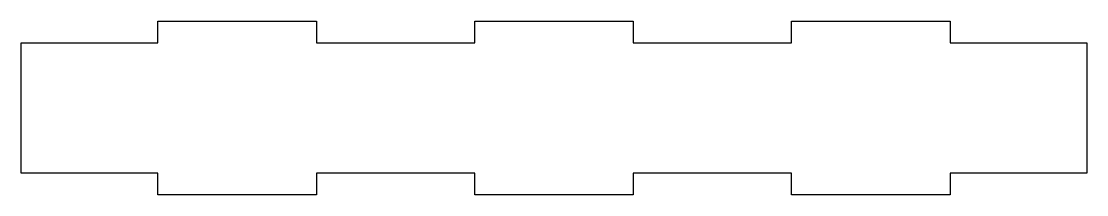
# Model space of a CAD drawing. Header units: millimetres. Extents: x 2 to 125, y 0 to 20.
import ezdxf

# ---------------------------------------------------------------- set-up
doc = ezdxf.new("R2010")
doc.units = ezdxf.units.MM
doc.layers.get('0').update_dxf_attribs({"linetype": 'CONTINUOUS'})

msp = doc.modelspace()

# ---------------------------------------------------------------- linework, layer by layer
msp.add_lwpolyline([(125.26, 2.5), (109.51, 2.5), (109.51, 0), (91.26, 0), (91.26, 2.5), (73.01, 2.5), (73.01, 0), (54.75, 0), (54.75, 2.5), (36.5, 2.5), (36.5, 0), (18.25, 0), (18.25, 2.5), (2.5, 2.5), (2.5, 17.5), (18.25, 17.5), (18.25, 20), (36.5, 20), (36.5, 17.5), (54.75, 17.5), (54.75, 20), (73.01, 20), (73.01, 17.5), (91.26, 17.5), (91.26, 20), (109.51, 20), (109.51, 17.5), (125.26, 17.5)], close=True)

doc.saveas('drawing.dxf')
